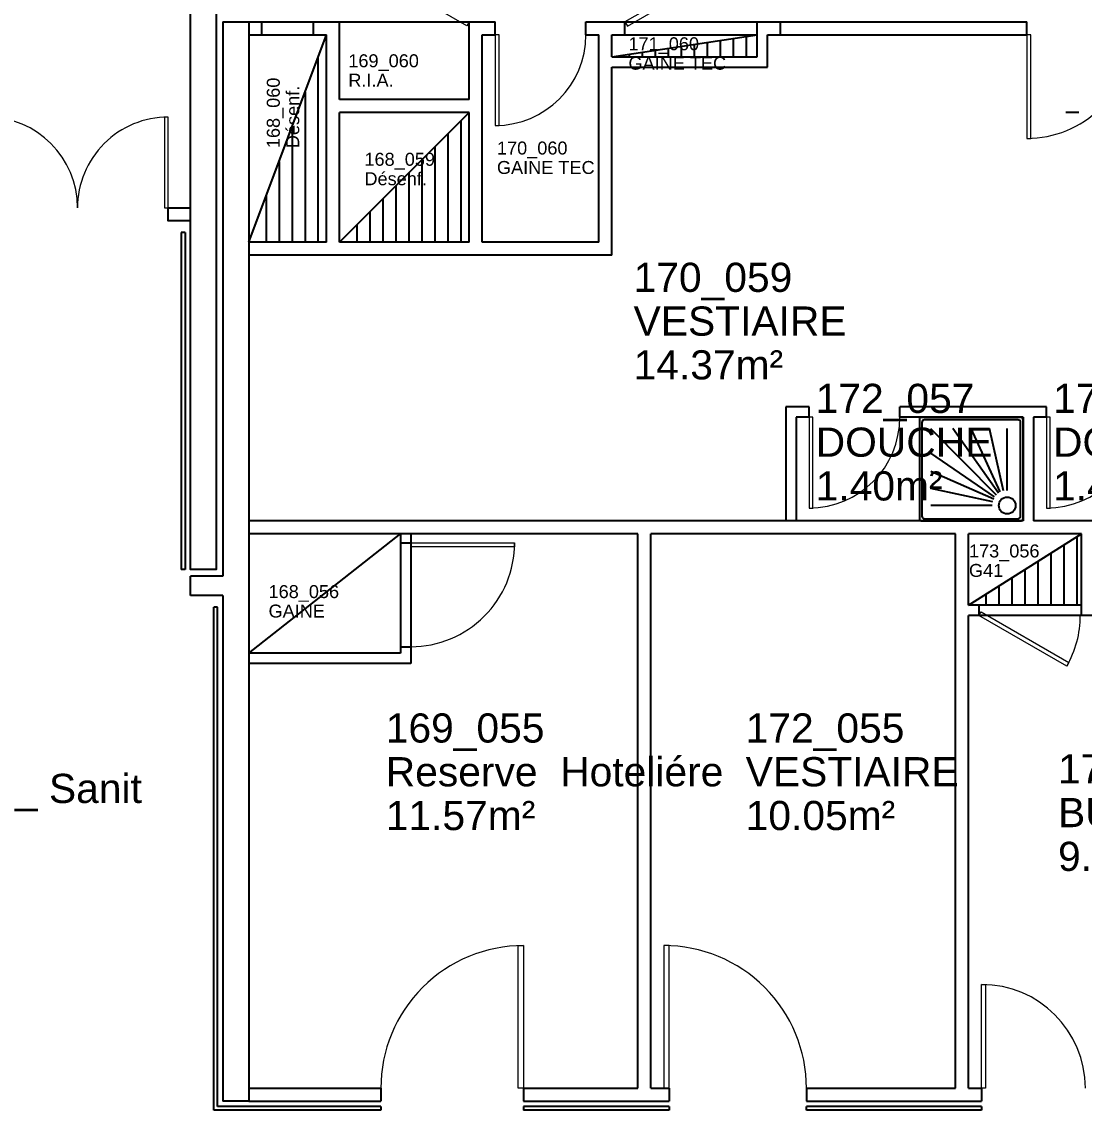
# Model space of a CAD drawing. Header units: metres. Extents: x -5 to 211, y -2 to 116.
# Drawn here: x 165.65 to 173.84, y 52.25 to 60.65 of the extents above; entities that cross this region are included whole.
import ezdxf

# ---------------------------------------------------------------- set-up
doc = ezdxf.new("R2010")
doc.units = ezdxf.units.M
doc.header["$MEASUREMENT"] = 0
doc.linetypes.add('CACHÉ', pattern=[0.25, 0.125, -0.125])
doc.linetypes.add('CONTINU', pattern=[0])
doc.layers.get('0').update_dxf_attribs({"linetype": 'CONTINUOUS'})
for name, color, linetype in [('001 axes', 1, 'CONTINUOUS'), ('006 sanitaire', 5, 'CONTINUOUS'), ('009 main courante', 171, 'CONTINUOUS'), ('A_Etiqu_Gaine', 8, 'CONTINUOUS'), ('A_Etiqu_Gaine_code', 8, 'CONTINUOUS'), ('A_Etiqu_Local', 8, 'CONTINUOUS'), ('A_MURS_CLOI', 7, 'CONTINUOUS'), ('A_MURS_STRU', 7, 'CONTINU')]:
    doc.layers.add(name, color=color, linetype=linetype)
doc.layers.add('A_PORT', color=8, linetype='CONTINUOUS', lineweight=0)
doc.styles.add('Attribut', font='arial.ttf')

# ---------------------------------------------------------------- blocks, each defined once
blk = doc.blocks.new('A_Etiqu_Local')
at = {"style": 'Attribut', "flags": 1}
for tag, p in [('CODE_HOPITAL', (-0.4463, 1.9645)), ('CODE_SITE', (-0.4463, 1.7395)), ('CODE_BATIMENT', (-0.4463, 1.5145)), ('CODE_SECTEUR', (-0.4463, 1.2895)), ('CODE_ETAGE', (-0.4463, 1.0645)), ('NOM_NORMALISE', (-0.4463, -0.843)), ('SECTEUR_ACTIVITE', (-0.4463, -1.068)), ('SOUS_SECTEUR_ACTIVITE', (-0.4463, -1.293)), ('VOLUME', (-0.4463, -1.518)), ('SERVICE', (-0.4463, -1.743)), ('CODE_UG', (-0.4463, -1.968)), ('CODE_UA', (-0.4463, -2.193)), ('CODE_POLE', (-0.4463, -2.418)), ('OCCUPANT_EXTERNE', (-0.4463, -2.643)), ('DISPONIBILITE', (-0.4463, -2.868)), ('ACCES_HANDICAPES', (-0.4463, -3.093)), ('NATURE_SOL', (-0.4463, -3.318)), ('RISQUE_LABORATOIRE', (-0.4463, -3.543)), ('AMIANTE', (-0.4463, -3.768))]:
    blk.add_attdef(tag, p, '', height=0.15, dxfattribs=at)
at = {"layer": 'A_Etiqu_Local', "style": 'Attribut'}
for tag, p in [('CODE_PIECE', (-0.4437, 0.5281)), ('NOM_USAGE', (-0.4437, 0.1906)), ('SURFACE', (-0.4437, -0.1469))]:
    blk.add_attdef(tag, p, '', height=0.225, dxfattribs=at)
blk = doc.blocks.new('A_Etiqu_Gaine')
at = {"style": 'Attribut', "flags": 1}
for tag, p in [('CODE_HOPITAL', (-0.4323, 0.8651)), ('CODE_SITE', (-0.4323, 0.7151)), ('CODE_BATIMENT', (-0.4323, 0.5651)), ('CODE_SECTEUR', (-0.4323, 0.4151)), ('CODE_ETAGE', (-0.4323, 0.2651)), ('NOM_NORMALISE', (-0.4323, -0.3349)), ('SECTEUR_ACTIVITE', (-0.4323, -0.4849)), ('SOUS_SECTEUR_ACTIVITE', (-0.4323, -0.6349)), ('SURFACE', (-0.4323, -0.7849)), ('CODE_UG', (-0.4323, -0.9349)), ('CODE_POLE', (-0.4323, -1.0849)), ('AMIANTE', (-0.4323, -1.2349))]:
    blk.add_attdef(tag, p, '', height=0.1, dxfattribs=at)
at = {"layer": 'A_Etiqu_Gaine', "style": 'Attribut'}
blk.add_attdef('NOM_USAGE', (-0.4323, -0.1849), '', height=0.1, dxfattribs=at)
at = {"layer": 'A_Etiqu_Gaine_code', "style": 'Attribut'}
blk.add_attdef('CODE_PIECE', (-0.4323, -0.0349), '', height=0.1, dxfattribs=at)

msp = doc.modelspace()

# ---------------------------------------------------------------- linework, layer by layer
at = {"layer": '001 axes', "color": 8, "linetype": 'CACHÉ'}
msp.add_line((175.3002, 59.9459), (173.7002, 59.9459), dxfattribs=at)
at = {"layer": '006 sanitaire', "color": 8, "linetype": 'Continuous'}
for p, q in [((172.5875, 57.5955), (173.35, 57.5955)), ((172.5705, 57.5776), (172.5705, 57.5755)), ((172.5705, 57.5776), (172.5705, 56.816)), ((172.59, 57.556), (172.59, 56.8331)), ((173.3305, 57.576), (172.61, 57.576)), ((173.1799, 57.0105), (172.8289, 57.5102)), ((173.1945, 57.0203), (172.9702, 57.5102)), ((173.2189, 57.0276), (173.1116, 57.5102)), ((173.2481, 57.03), (173.2481, 57.5102)), ((173.3505, 56.8331), (173.3505, 57.556)), ((173.37, 56.816), (173.37, 57.5756)), ((173.1652, 56.9959), (172.6582, 57.5053)), ((173.1506, 56.9813), (172.6582, 57.3177)), ((173.1457, 56.9642), (172.6582, 57.1763)), ((173.136, 56.9423), (172.6582, 57.0471)), ((173.1311, 56.9155), (172.6582, 56.9155)), ((172.5905, 56.796), (173.35, 56.796)), ((172.61, 56.8131), (173.3305, 56.8131))]:
    msp.add_line(p, q, dxfattribs=at)
msp.add_circle((173.2481, 56.9155), 0.0647, dxfattribs=at)
for centre, radius, start, end in [((172.5888, 57.5773), 0.0183, 84.6417, 178.9839), ((173.35, 57.5755), 0.02, 359.92179, 89.9218), ((172.61, 57.556), 0.02, 90.00139, 180.00148), ((173.3305, 57.556), 0.02, 359.99996, 90.00004), ((172.5905, 56.816), 0.02, 179.99996, 270.00004), ((172.61, 56.8331), 0.02, 179.99996, 270.00004), ((173.3305, 56.8331), 0.02, 269.99709, 359.99718), ((173.35, 56.816), 0.02, 269.99709, 359.99718)]:
    msp.add_arc(centre, radius, start, end, dxfattribs=at)
at = {"layer": '009 main courante', "color": 8, "linetype": 'Continuous'}
for p, q in [((166.8802, 59.0213), (166.8802, 56.4211)), ((166.9102, 59.0213), (166.8802, 59.0213)), ((166.9102, 59.0213), (166.9102, 56.4211)), ((166.9102, 56.4211), (166.8802, 56.4211)), ((167.1302, 52.2509), (167.1302, 56.1311)), ((167.1602, 56.1311), (167.1302, 56.1311)), ((167.1602, 52.281), (167.1602, 56.1311)), ((168.4185, 52.2509), (167.1302, 52.2509)), ((168.4185, 52.281), (167.1602, 52.281)), ((168.4185, 52.281), (168.4185, 52.2509)), ((169.5185, 52.281), (169.5185, 52.2509)), ((170.6414, 52.281), (169.5185, 52.281)), ((170.6414, 52.2509), (169.5185, 52.2509)), ((170.6414, 52.281), (170.6414, 52.2509)), ((171.7001, 52.2509), (171.7001, 52.281)), ((173.0501, 52.281), (171.7001, 52.281)), ((173.0501, 52.2509), (171.7001, 52.2509)), ((173.0501, 52.281), (173.0501, 52.2509))]:
    msp.add_line(p, q, dxfattribs=at)
at = {"layer": 'A_MURS_CLOI', "color": 8, "linetype": 'Continuous'}
for p, q in [((171.5399, 57.6755), (171.5399, 56.796)), ((171.6199, 57.5955), (171.6199, 56.796)), ((173.37, 57.5955), (173.37, 56.796)), ((173.45, 57.5955), (173.45, 56.796)), ((173.37, 56.796), (167.4002, 56.796)), ((175.2001, 56.796), (173.45, 56.796)), ((170.4001, 56.696), (167.4002, 56.696)), ((167.4002, 55.7757), (168.5702, 56.696)), ((168.5702, 56.696), (168.5702, 55.7757)), ((168.6502, 56.696), (168.6502, 55.6957)), ((170.4001, 52.4209), (170.4001, 56.696)), ((170.5001, 52.4209), (170.5001, 56.696)), ((172.8501, 56.696), (170.5001, 56.696)), ((172.8501, 52.4209), (172.8501, 56.696)), ((172.9501, 56.146), (173.8204, 56.696)), ((172.9501, 56.146), (172.9501, 56.696)), ((173.8204, 56.696), (172.9501, 56.696)), ((173.7838, 56.6729), (173.7838, 56.146)), ((173.8204, 56.066), (173.8204, 56.696)), ((168.5702, 56.626), (168.6502, 56.626)), ((173.6838, 56.6097), (173.6838, 56.146)), ((173.5838, 56.5465), (173.5838, 56.146)), ((173.3838, 56.421), (173.3838, 56.146)), ((173.4838, 56.4833), (173.4838, 56.146)), ((173.2838, 56.3569), (173.2838, 56.146)), ((173.1838, 56.2937), (173.1838, 56.146)), ((173.0838, 56.2305), (173.0838, 56.146)), ((173.8204, 56.146), (172.9501, 56.146)), ((172.9501, 52.4209), (172.9501, 56.066)), ((173.9004, 56.066), (172.9501, 56.066)), ((168.5702, 55.7757), (167.4002, 55.7757)), ((168.5702, 55.826), (168.6502, 55.826)), ((168.6502, 55.6957), (167.4002, 55.6957)), ((167.4002, 52.4209), (168.4185, 52.4209)), ((168.4185, 52.4209), (168.4185, 52.3209)), ((169.5185, 52.4209), (170.4001, 52.4209)), ((169.5185, 52.4209), (169.5185, 52.3209)), ((170.5001, 52.4209), (170.6414, 52.4209)), ((170.6414, 52.4209), (170.6414, 52.3209)), ((171.7001, 52.4209), (172.8501, 52.4209)), ((171.7001, 52.4209), (171.7001, 52.3209)), ((172.9501, 52.4209), (173.0501, 52.4209)), ((173.0501, 52.4209), (173.0501, 52.3209)), ((167.4002, 52.3209), (168.4185, 52.3209)), ((169.5185, 52.3209), (170.6414, 52.3209)), ((171.7001, 52.3209), (173.0501, 52.3209))]:
    msp.add_line(p, q, dxfattribs=at)
msp.add_lwpolyline([(173.0301, 56.146), (173.0301, 56.066)], dxfattribs=at)
at = {"layer": 'A_MURS_STRU', "color": 8, "linetype": 'Continuous'}
for p, q in [((167.2002, 60.646), (169.3001, 60.646)), ((167.2002, 60.646), (167.2002, 56.3711)), ((167.4002, 60.646), (167.4002, 52.3209)), ((167.5002, 60.546), (167.5002, 60.646)), ((167.9003, 60.546), (167.9003, 60.646)), ((168.1003, 60.046), (168.1003, 60.646)), ((169.1003, 60.046), (169.1003, 60.646)), ((169.3001, 60.546), (169.3001, 60.646)), ((170.0001, 60.546), (170.0001, 60.646)), ((170.0001, 60.646), (171.5001, 60.646)), ((170.3001, 60.546), (170.3001, 60.646)), ((171.3201, 60.3762), (171.3201, 60.646)), ((171.5001, 60.646), (173.4001, 60.646)), ((171.5001, 60.546), (171.5001, 60.646)), ((173.4001, 60.546), (173.4001, 60.646)), ((167.4002, 58.946), (168.0003, 60.546)), ((167.4002, 60.546), (168.0003, 60.546)), ((168.0003, 58.946), (168.0003, 60.546)), ((169.2003, 58.946), (169.2003, 60.546)), ((169.2003, 60.546), (169.3001, 60.546)), ((170.0001, 60.546), (170.1001, 60.546)), ((170.1001, 58.946), (170.1001, 60.546)), ((170.2001, 60.3762), (171.3201, 60.546)), ((170.2001, 60.546), (171.3201, 60.546)), ((170.2001, 60.3762), (170.2001, 60.546)), ((171.2339, 60.5329), (171.2339, 60.3762)), ((171.4001, 60.546), (171.5001, 60.546)), ((171.4001, 60.2962), (171.4001, 60.546)), ((171.5001, 60.546), (173.4001, 60.546)), ((170.7338, 60.4571), (170.7338, 60.3762)), ((170.8338, 60.4723), (170.8338, 60.3762)), ((170.9338, 60.4875), (170.9338, 60.3762)), ((171.0339, 60.5026), (171.0339, 60.3762)), ((171.1339, 60.5178), (171.1339, 60.3762)), ((167.9339, 60.369), (167.9339, 58.946)), ((170.2001, 60.3762), (171.3201, 60.3762)), ((170.3338, 60.3965), (170.3338, 60.3762)), ((170.4338, 60.4117), (170.4338, 60.3762)), ((170.5338, 60.4268), (170.5338, 60.3762)), ((170.6338, 60.442), (170.6338, 60.3762)), ((170.2001, 60.2962), (171.4001, 60.2962)), ((170.2001, 58.846), (170.2001, 60.2962)), ((167.8339, 60.1024), (167.8339, 58.946)), ((169.1003, 60.046), (168.1003, 60.046)), ((168.1003, 58.946), (169.1003, 59.946)), ((168.1003, 58.946), (168.1003, 59.946)), ((169.1003, 59.946), (168.1003, 59.946)), ((169.1003, 58.946), (169.1003, 59.946)), ((169.0341, 59.8797), (169.0341, 58.946)), ((167.7339, 59.8357), (167.7339, 58.946)), ((168.9341, 59.7797), (168.9341, 58.946)), ((168.8341, 59.6798), (168.8341, 58.946)), ((167.6339, 59.5691), (167.6339, 58.946)), ((168.734, 59.5797), (168.734, 58.946)), ((168.634, 59.4797), (168.634, 58.946)), ((168.534, 59.3797), (168.534, 58.946)), ((167.5339, 59.3025), (167.5339, 58.946)), ((168.434, 59.2797), (168.434, 58.946)), ((168.334, 59.1797), (168.334, 58.946)), ((168.234, 59.0797), (168.234, 58.946)), ((168.0003, 58.946), (167.4002, 58.946)), ((169.1003, 58.946), (168.1003, 58.946)), ((170.1001, 58.946), (169.2003, 58.946)), ((170.2001, 58.846), (167.4002, 58.846)), ((171.7199, 57.6755), (171.5399, 57.6755)), ((171.7199, 57.5955), (171.7199, 57.6755)), ((172.4199, 57.5955), (172.4199, 57.6755)), ((173.55, 57.6755), (172.4199, 57.6755)), ((173.55, 57.5955), (173.55, 57.6755)), ((171.7199, 57.5955), (171.6199, 57.5955)), ((173.37, 57.5955), (172.4199, 57.5955)), ((173.55, 57.5955), (173.45, 57.5955)), ((167.2002, 56.3711), (166.9502, 56.3711)), ((166.9502, 56.2211), (166.9502, 56.3711)), ((167.2002, 56.2211), (166.9502, 56.2211)), ((167.2002, 56.2211), (167.2002, 52.3209)), ((167.4002, 52.3209), (167.2002, 52.3209))]:
    msp.add_line(p, q, dxfattribs=at)
for points in [[(167.1502, 60.796), (167.1502, 56.4211), (166.9502, 56.4211), (166.9502, 60.721), (167.1502, 60.721)], [(166.9502, 59.1113), (166.7802, 59.1113), (166.7802, 59.2113), (166.9502, 59.2113)]]:
    msp.add_lwpolyline(points, dxfattribs=at)
at = {"layer": 'A_PORT', "color": 8, "linetype": 'Continuous'}
for p, q in [((171.1867, 61.1579), (170.3001, 60.646)), ((170.3193, 60.6128), (171.2059, 61.1247)), ((169.0819, 60.6141), (168.2137, 61.1153)), ((169.1007, 60.6467), (169.0819, 60.6141)), ((170.3001, 60.646), (170.3193, 60.6128)), ((169.3001, 60.546), (169.3001, 59.846)), ((169.3301, 60.546), (169.3001, 60.546)), ((169.3301, 59.846), (169.3301, 60.546)), ((173.4001, 60.546), (173.4001, 59.746)), ((173.4301, 60.546), (173.4001, 60.546)), ((173.4301, 59.746), (173.4301, 60.546)), ((166.7802, 59.9113), (166.7502, 59.9113)), ((166.7502, 59.9113), (166.7502, 59.2113)), ((166.7802, 59.2113), (166.7802, 59.9113)), ((169.3001, 59.846), (169.3301, 59.846)), ((173.4001, 59.746), (173.4301, 59.746)), ((166.7502, 59.2113), (166.7802, 59.2113)), ((171.7199, 57.5955), (171.7199, 56.8955)), ((171.7499, 57.5955), (171.7199, 57.5955)), ((171.7499, 56.8955), (171.7499, 57.5955)), ((173.55, 57.5955), (173.55, 56.8955)), ((173.58, 57.5955), (173.55, 57.5955)), ((173.58, 56.8955), (173.58, 57.5955)), ((171.7199, 56.8955), (171.7499, 56.8955)), ((173.55, 56.8955), (173.58, 56.8955)), ((168.6502, 56.626), (169.4502, 56.626)), ((168.6502, 56.596), (168.6502, 56.626)), ((169.4502, 56.596), (168.6502, 56.596)), ((169.4502, 56.626), (169.4502, 56.596)), ((173.0301, 56.066), (173.0469, 56.095)), ((173.0469, 56.095), (173.7235, 55.7044)), ((173.7067, 55.6754), (173.0301, 56.066)), ((173.7235, 55.7044), (173.7067, 55.6754)), ((169.4772, 52.4209), (169.4772, 53.5209)), ((169.4772, 53.5209), (169.5185, 53.5209)), ((169.5185, 53.5209), (169.5185, 52.4209)), ((170.6414, 53.5209), (170.6001, 53.5209)), ((170.6001, 53.5209), (170.6001, 52.4209)), ((170.6414, 52.4209), (170.6414, 53.5209)), ((173.0501, 52.4209), (173.0501, 53.2209)), ((173.0501, 53.2209), (173.0801, 53.2209)), ((173.0801, 53.2209), (173.0801, 52.4209)), ((169.5185, 52.4209), (169.4772, 52.4209)), ((170.6001, 52.4209), (170.6414, 52.4209)), ((173.0801, 52.4209), (173.0501, 52.4209))]:
    msp.add_line(p, q, dxfattribs=at)
for centre, radius, start, end in [((169.3001, 60.546), 0.7, 270, 0), ((173.4001, 60.546), 0.8, 270, 0.00001), ((165.3802, 59.2113), 0.7, 0, 89.99999), ((166.7802, 59.2113), 0.7, 90, 180.00001), ((171.7199, 57.5955), 0.7, 270, 0), ((173.55, 57.5955), 0.7, 270, 0), ((168.6502, 56.626), 0.8, 270.00003, 0.00004), ((173.0301, 56.066), 0.7813, 330.00002, 0.00001), ((169.5185, 52.4209), 1.1, 90, 180.00003), ((170.6001, 52.4209), 1.1, 359.99995, 90), ((173.0501, 52.4209), 0.8, 0, 90)]:
    msp.add_arc(centre, radius, start, end, dxfattribs=at)

# ---------------------------------------------------------------- block references
at = {"layer": 'A_Etiqu_Gaine', "color": 8}
ref = msp.add_blockref('A_Etiqu_Gaine', (170.7601, 60.4611), dxfattribs=at)
ref.add_attrib('CODE_PIECE', '171_060', (170.3278, 60.4263), dxfattribs={"layer": 'A_Etiqu_Gaine_code', "height": 0.1, "style": 'Attribut'})
ref.add_attrib('NOM_USAGE', 'GAINE TEC', (170.3278, 60.2763), dxfattribs={"height": 0.1, "style": 'Attribut'})
ref = msp.add_blockref('A_Etiqu_Gaine', (168.6003, 60.3301), dxfattribs=at)
ref.add_attrib('CODE_PIECE', '169_060', (168.168, 60.2952), dxfattribs={"layer": 'A_Etiqu_Gaine_code', "height": 0.1, "style": 'Attribut'})
ref.add_attrib('NOM_USAGE', 'R.I.A.', (168.168, 60.1452), dxfattribs={"height": 0.1, "style": 'Attribut'})
ref = msp.add_blockref('A_Etiqu_Gaine', (167.6045, 60.1038), dxfattribs=dict(at, rotation=90))
ref.add_attrib('CODE_PIECE', '168_060', (167.6394, 59.6714), dxfattribs={"layer": 'A_Etiqu_Gaine_code', "height": 0.1, "rotation": 90, "style": 'Attribut'})
ref.add_attrib('NOM_USAGE', 'Désenf.', (167.7894, 59.6714), dxfattribs={"height": 0.1, "rotation": 90, "style": 'Attribut'})
ref = msp.add_blockref('A_Etiqu_Gaine', (169.7462, 59.657), dxfattribs=at)
ref.add_attrib('CODE_PIECE', '170_060', (169.3139, 59.6222), dxfattribs={"layer": 'A_Etiqu_Gaine_code', "height": 0.1, "style": 'Attribut'})
ref.add_attrib('NOM_USAGE', 'GAINE TEC', (169.3139, 59.4722), dxfattribs={"height": 0.1, "style": 'Attribut'})
ref = msp.add_blockref('A_Etiqu_Gaine', (168.7245, 59.5702), dxfattribs=at)
ref.add_attrib('CODE_PIECE', '168_059', (168.2922, 59.5354), dxfattribs={"layer": 'A_Etiqu_Gaine_code', "height": 0.1, "style": 'Attribut'})
ref.add_attrib('NOM_USAGE', 'Désenf.', (168.2922, 59.3854), dxfattribs={"height": 0.1, "style": 'Attribut'})
ref = msp.add_blockref('A_Etiqu_Gaine', (173.3852, 56.5493), dxfattribs=at)
ref.add_attrib('CODE_PIECE', '173_056', (172.9529, 56.5144), dxfattribs={"layer": 'A_Etiqu_Gaine_code', "height": 0.1, "style": 'Attribut'})
ref.add_attrib('NOM_USAGE', 'G41', (172.9529, 56.3644), dxfattribs={"height": 0.1, "style": 'Attribut'})
ref = msp.add_blockref('A_Etiqu_Gaine', (167.9852, 56.2359), dxfattribs=at)
ref.add_attrib('CODE_PIECE', '168_056', (167.5528, 56.201), dxfattribs={"layer": 'A_Etiqu_Gaine_code', "height": 0.1, "style": 'Attribut'})
ref.add_attrib('NOM_USAGE', 'GAINE', (167.5528, 56.051), dxfattribs={"height": 0.1, "style": 'Attribut'})
at = {"layer": 'A_Etiqu_Local', "color": 8}
ref = msp.add_blockref('A_Etiqu_Local', (170.811, 58.0344), dxfattribs=at)
ref.add_attrib('CODE_PIECE', '170_059', (170.3673, 58.5625), dxfattribs={"height": 0.225, "style": 'Attribut'})
ref.add_attrib('NOM_USAGE', 'VESTIAIRE', (170.3673, 58.225), dxfattribs={"height": 0.225, "style": 'Attribut'})
ref.add_attrib('SURFACE', '14.37m²', (170.3673, 57.8875), dxfattribs={"height": 0.225, "style": 'Attribut'})
ref = msp.add_blockref('A_Etiqu_Local', (172.2149, 57.1006), dxfattribs=at)
ref.add_attrib('CODE_PIECE', '172_057', (171.7712, 57.6287), dxfattribs={"height": 0.225, "style": 'Attribut'})
ref.add_attrib('NOM_USAGE', 'DOUCHE', (171.7712, 57.2912), dxfattribs={"height": 0.225, "style": 'Attribut'})
ref.add_attrib('SURFACE', '1.40m²', (171.7712, 56.9537), dxfattribs={"height": 0.225, "style": 'Attribut'})
ref = msp.add_blockref('A_Etiqu_Local', (174.045, 57.1006), dxfattribs=at)
ref.add_attrib('CODE_PIECE', '174_057', (173.6013, 57.6287), dxfattribs={"height": 0.225, "style": 'Attribut'})
ref.add_attrib('NOM_USAGE', 'DOUCHE', (173.6013, 57.2912), dxfattribs={"height": 0.225, "style": 'Attribut'})
ref.add_attrib('SURFACE', '1.40m²', (173.6013, 56.9537), dxfattribs={"height": 0.225, "style": 'Attribut'})
ref = msp.add_blockref('A_Etiqu_Local', (168.9002, 54.5585), dxfattribs=at)
ref.add_attrib('CODE_PIECE', '169_055', (168.4565, 55.0866), dxfattribs={"height": 0.225, "style": 'Attribut'})
ref.add_attrib('NOM_USAGE', 'Reserve  Hoteliére', (168.4565, 54.7491), dxfattribs={"height": 0.225, "style": 'Attribut'})
ref.add_attrib('SURFACE', '11.57m²', (168.4565, 54.4116), dxfattribs={"height": 0.225, "style": 'Attribut'})
ref = msp.add_blockref('A_Etiqu_Local', (171.6751, 54.5585), dxfattribs=at)
ref.add_attrib('CODE_PIECE', '172_055', (171.2314, 55.0866), dxfattribs={"height": 0.225, "style": 'Attribut'})
ref.add_attrib('NOM_USAGE', 'VESTIAIRE', (171.2314, 54.7491), dxfattribs={"height": 0.225, "style": 'Attribut'})
ref.add_attrib('SURFACE', '10.05m²', (171.2314, 54.4116), dxfattribs={"height": 0.225, "style": 'Attribut'})
ref = msp.add_blockref('A_Etiqu_Local', (164.2415, 54.4299), dxfattribs=at)
ref.add_attrib('CODE_PIECE', '164_055', (163.7978, 54.958), dxfattribs={"height": 0.225, "style": 'Attribut'})
ref.add_attrib('NOM_USAGE', 'Ch 541_542 _ Sanit', (163.7978, 54.6205), dxfattribs={"height": 0.225, "style": 'Attribut'})
ref.add_attrib('SURFACE', '2.52m²', (163.7978, 54.283), dxfattribs={"height": 0.225, "style": 'Attribut'})
ref = msp.add_blockref('A_Etiqu_Local', (174.0834, 54.2435), dxfattribs=at)
ref.add_attrib('CODE_PIECE', '174_054', (173.6397, 54.7716), dxfattribs={"height": 0.225, "style": 'Attribut'})
ref.add_attrib('NOM_USAGE', 'BUREAU cadre sup.', (173.6397, 54.4341), dxfattribs={"height": 0.225, "style": 'Attribut'})
ref.add_attrib('SURFACE', '9.87m²', (173.6397, 54.0966), dxfattribs={"height": 0.225, "style": 'Attribut'})

doc.saveas('drawing.dxf')
